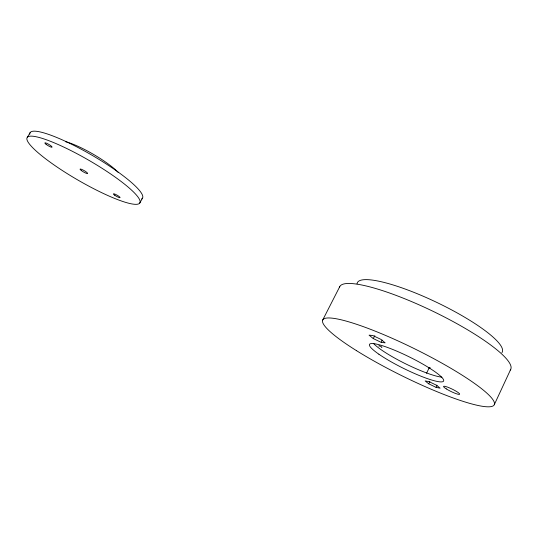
<?xml version="1.0" encoding="UTF-8"?>
<svg xmlns="http://www.w3.org/2000/svg" width="538" height="538" viewBox="0 0 538 538"><rect width="100%" height="100%" fill="white"/><g stroke="black" fill="none" stroke-linecap="round" stroke-linejoin="round"><path stroke-width="0.81" d="M436.069 387.373L440.104 388.167L436.641 385.309L429.109 381.664L425.148 380.924L428.645 383.776L436.069 387.373L436.95 385.168M381.227 342.376L385.147 342.841L380.998 339.417L372.895 335.537L369.068 335.14L373.244 338.55L381.227 342.376L382.148 340.11M494.281 404.71L510.737 369.297M426.54 373.264L429.055 368.053M322.733 319.976L339.781 286.586M428.645 383.776L429.869 381.576M373.244 338.55L374.845 335.712M139.779 203.008A65.118 11.291 30.1 0 0 60.781 145.697A65.118 11.291 30.1 0 0 49.96 162.039A65.118 11.291 30.1 0 0 139.779 203.008L142.496 198.192M27.337 137.345L30.256 132.462M381.61 347.474C383.554 347.595 377.73 344.67 378.92 346.122M429.035 368.207A10.363 1.648 25.9 0 1 430.306 367.844M339.471 287.426A94.957 18.413 25.8 0 1 433.48 311.522A94.957 18.413 25.8 0 1 510.232 370.077M357.044 283.869A80.323 16.523 25.6 0 1 435.41 301.757A80.323 16.523 25.6 0 1 501.914 352.652M441.88 377.158A41.305 6.624 26.2 0 1 405.955 363.991A41.305 6.624 26.2 0 1 373.554 343.506M29.96 132.96A65.044 11.654 30.2 0 1 94.506 156.699A65.044 11.654 30.2 0 1 141.615 198.979M29.792 134.197A65.044 11.654 30.2 0 1 29.805 133.538M65.374 141.649A36.033 6.698 30.2 0 1 118.192 172.402M356.533 350.682A95.67 14.896 26.3 0 0 493.85 405.336A95.67 14.896 26.3 0 0 375.094 331.112A95.67 14.896 26.3 0 0 356.533 350.682M446.278 388.893A8.931 1.325 25.9 0 0 459.506 394.334A8.931 1.325 25.9 0 0 449.055 387.71A8.931 1.325 25.9 0 0 446.278 388.893M378.88 354.206A41.345 6.416 26.3 0 0 441.886 381.866A41.345 6.416 26.3 0 0 398.88 352.054A41.345 6.416 26.3 0 0 378.88 354.206M81.453 170.633A4.331 0.746 30.1 0 0 87.559 173.505A4.331 0.746 30.1 0 0 82.516 169.752A4.331 0.746 30.1 0 0 81.453 170.633M46.167 144.379A4.156 0.733 30.6 0 0 52.011 147.177A4.156 0.733 30.6 0 0 47.203 143.518A4.156 0.733 30.6 0 0 46.167 144.379M114.769 195.247A3.806 0.646 29.6 0 0 120.041 197.621A3.806 0.646 29.6 0 0 115.408 194.326A3.806 0.646 29.6 0 0 114.769 195.247"/></g></svg>
